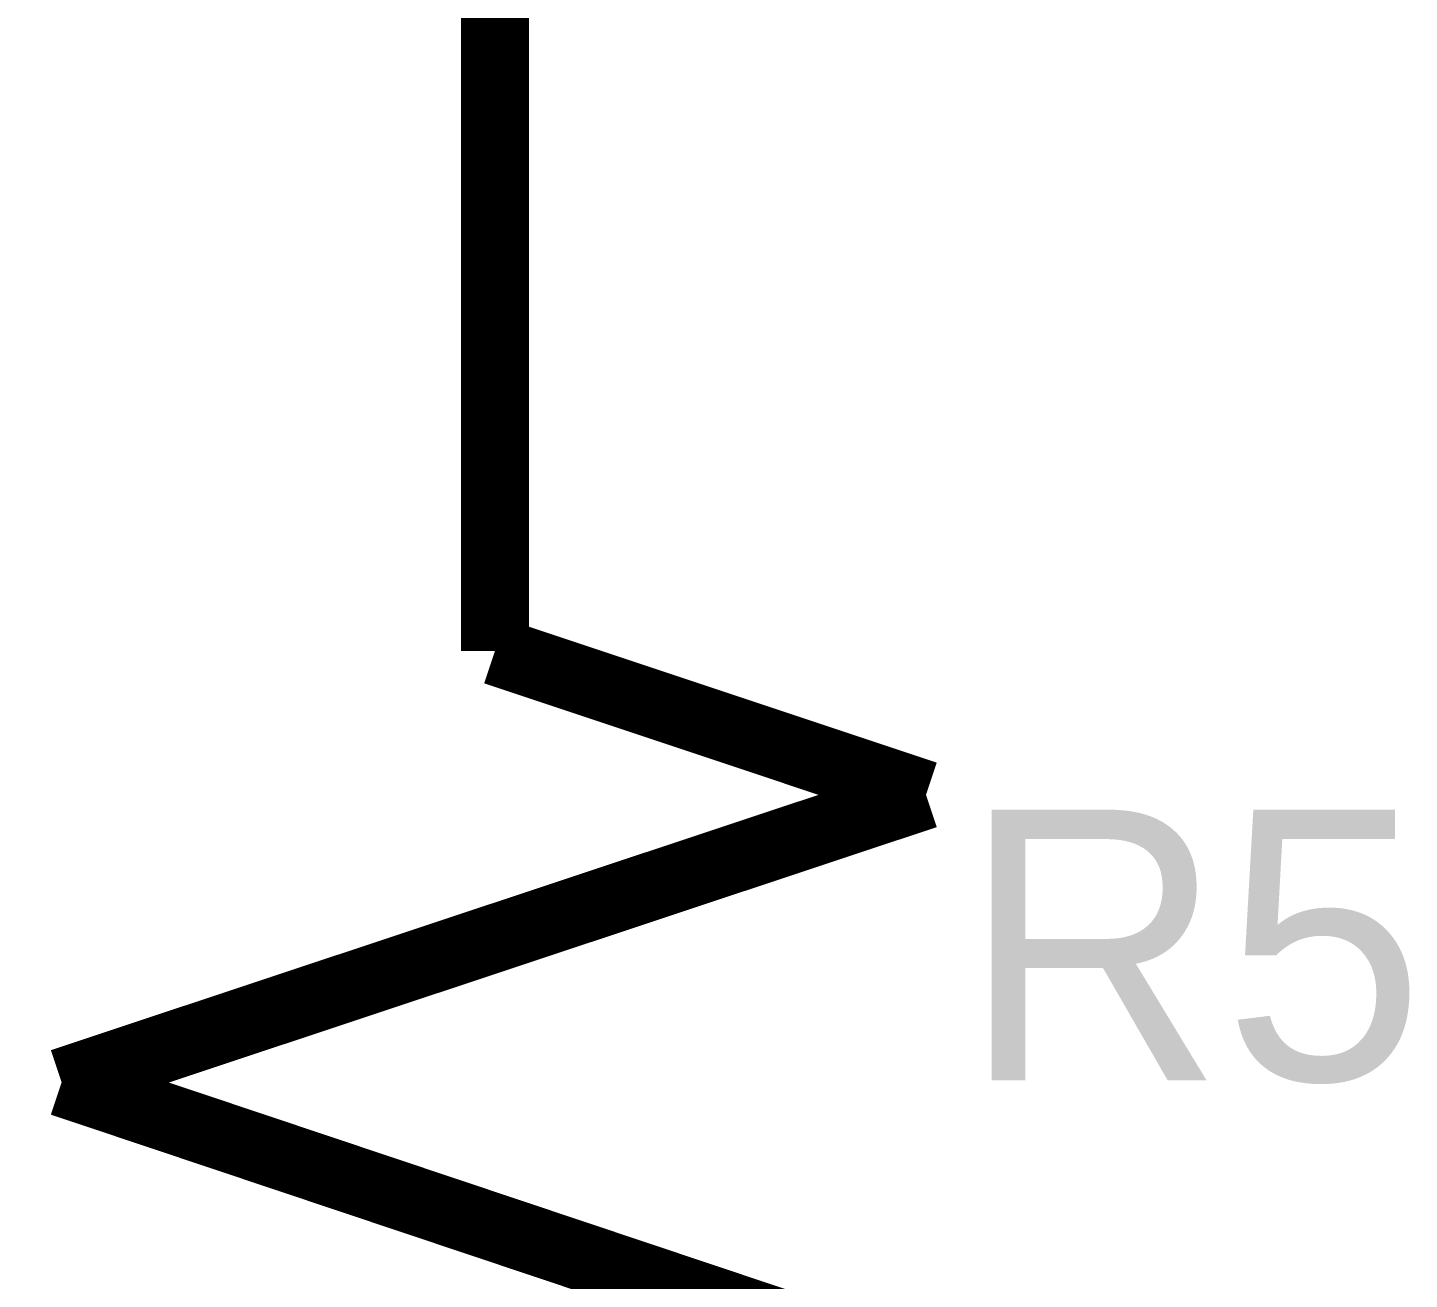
# Model space of a CAD drawing. Header units: inches. Extents: x 0 to 15, y 0 to 9.5.
# Drawn here: x 3.3205 to 3.5605, y 7.9908 to 8.2082 of the extents above; entities that cross this region are included whole.
import ezdxf

# ---------------------------------------------------------------- set-up
doc = ezdxf.new("R2010")
doc.units = ezdxf.units.IN
doc.header["$MEASUREMENT"] = 0
doc.layers.add('Sheet', color=255, linetype='Continuous')

msp = doc.modelspace()

# ---------------------------------------------------------------- linework, layer by layer
at = {"layer": 'Sheet'}
for points in [[(3.40165, 8.0999, 0.0118, 0.0118, 0), (3.40165, 8.29965, 0.0118, 0.0118, 0)], [(3.40165, 8.0999, 0.0118, 0.0118, 0), (3.47653, 8.07493, 0.0118, 0.0118, 0)], [(3.47653, 8.07493, 0.0118, 0.0118, 0), (3.3264, 8.02499, 0.0118, 0.0118, 0)], [(3.3264, 8.02499, 0.0118, 0.0118, 0), (3.47653, 7.97468, 0.0118, 0.0118, 0)]]:
    msp.add_lwpolyline(points, format="xyseb", dxfattribs=at)

# ---------------------------------------------------------------- texts
msp.add_text('R5', height=0.047001, dxfattribs=at).set_placement((3.48277, 8.02536))

doc.saveas('drawing.dxf')
